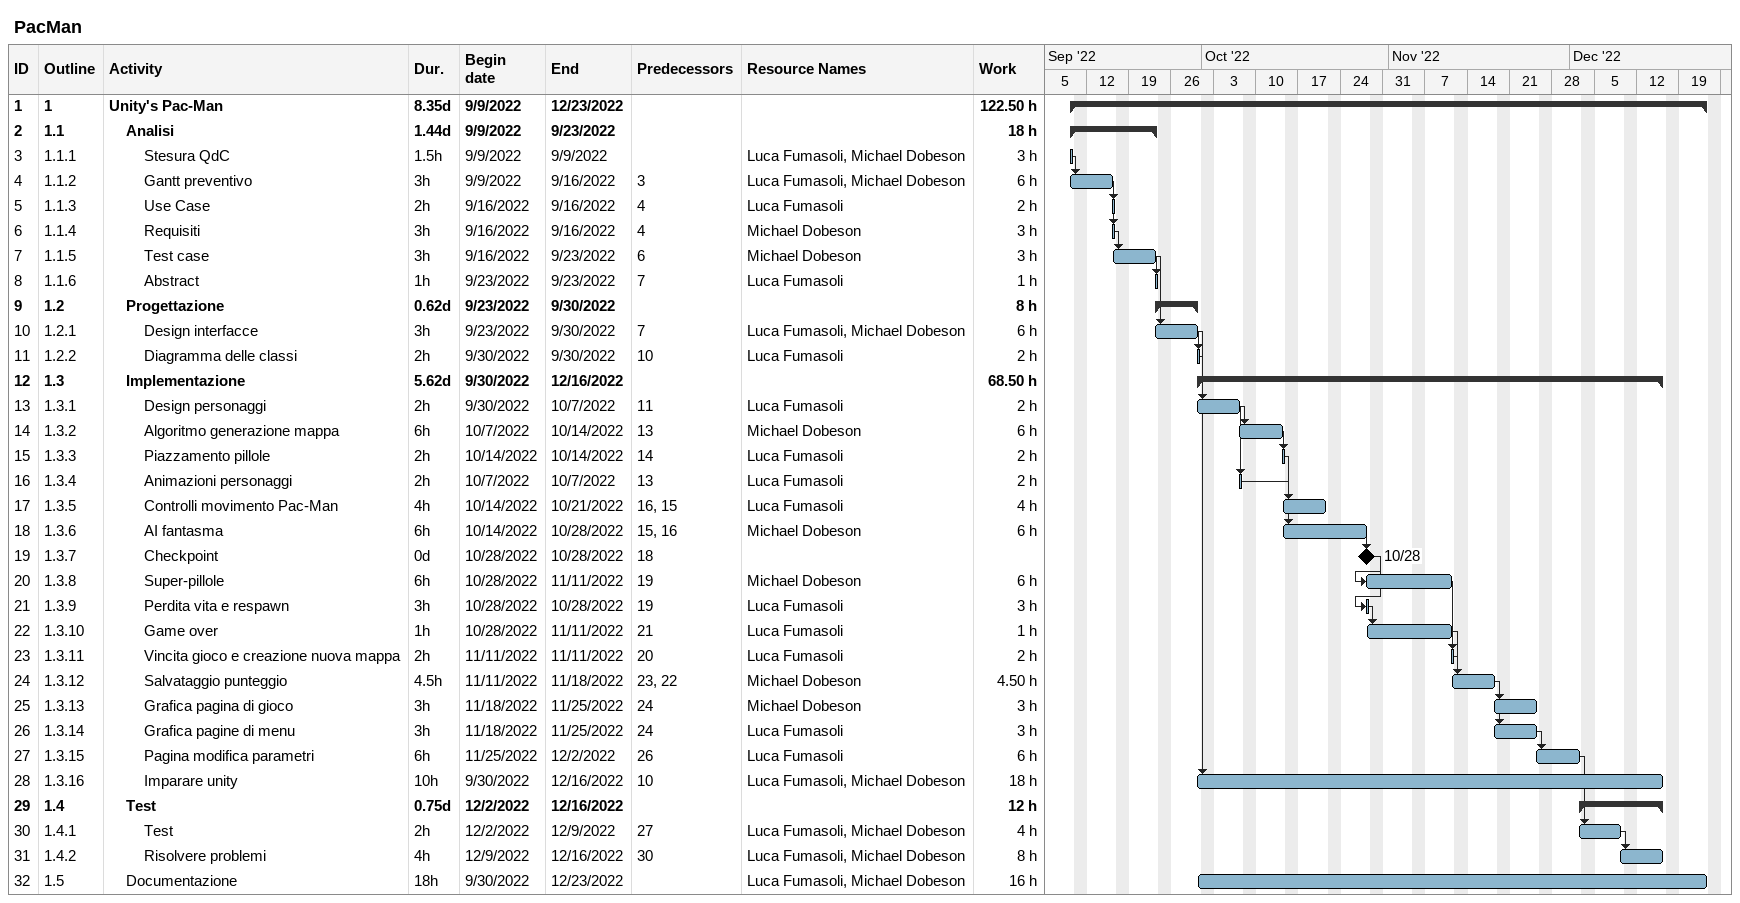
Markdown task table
PacMan

| ID | WBS | Task | Duration | Start | Finish | Predecessors | Resources | Work (h) |
|---|---|---|---|---|---|---|---|---|
| 1 | 1 | **Unity's Pac-Man** | 8.35d | 2022-09-09 | 2022-12-23 |  |  | 122.50 |
| 2 | 1.1 | **Analisi** | 1.44d | 2022-09-09 | 2022-09-23 |  |  | 18 |
| 3 | 1.1.1 | Stesura QdC | 1.5h | 2022-09-09 | 2022-09-09 |  | Luca Fumasoli, Michael Dobeson | 3 |
| 4 | 1.1.2 | Gantt preventivo | 3h | 2022-09-09 | 2022-09-16 | 3 | Luca Fumasoli, Michael Dobeson | 6 |
| 5 | 1.1.3 | Use Case | 2h | 2022-09-16 | 2022-09-16 | 4 | Luca Fumasoli | 2 |
| 6 | 1.1.4 | Requisiti | 3h | 2022-09-16 | 2022-09-16 | 4 | Michael Dobeson | 3 |
| 7 | 1.1.5 | Test case | 3h | 2022-09-16 | 2022-09-23 | 6 | Michael Dobeson | 3 |
| 8 | 1.1.6 | Abstract | 1h | 2022-09-23 | 2022-09-23 | 7 | Luca Fumasoli | 1 |
| 9 | 1.2 | **Progettazione** | 0.62d | 2022-09-23 | 2022-09-30 |  |  | 8 |
| 10 | 1.2.1 | Design interfacce | 3h | 2022-09-23 | 2022-09-30 | 7 | Luca Fumasoli, Michael Dobeson | 6 |
| 11 | 1.2.2 | Diagramma delle classi | 2h | 2022-09-30 | 2022-09-30 | 10 | Luca Fumasoli | 2 |
| 12 | 1.3 | **Implementazione** | 5.62d | 2022-09-30 | 2022-12-16 |  |  | 68.50 |
| 13 | 1.3.1 | Design personaggi | 2h | 2022-09-30 | 2022-10-07 | 11 | Luca Fumasoli | 2 |
| 14 | 1.3.2 | Algoritmo generazione mappa | 6h | 2022-10-07 | 2022-10-14 | 13 | Michael Dobeson | 6 |
| 15 | 1.3.3 | Piazzamento pillole | 2h | 2022-10-14 | 2022-10-14 | 14 | Luca Fumasoli | 2 |
| 16 | 1.3.4 | Animazioni personaggi | 2h | 2022-10-07 | 2022-10-07 | 13 | Luca Fumasoli | 2 |
| 17 | 1.3.5 | Controlli movimento Pac-Man | 4h | 2022-10-14 | 2022-10-21 | 16, 15 | Luca Fumasoli | 4 |
| 18 | 1.3.6 | AI fantasma | 6h | 2022-10-14 | 2022-10-28 | 15, 16 | Michael Dobeson | 6 |
| 19 | 1.3.7 | Checkpoint | 0d | 2022-10-28 | 2022-10-28 | 18 |  |  |
| 20 | 1.3.8 | Super-pillole | 6h | 2022-10-28 | 2022-11-11 | 19 | Michael Dobeson | 6 |
| 21 | 1.3.9 | Perdita vita e respawn | 3h | 2022-10-28 | 2022-10-28 | 19 | Luca Fumasoli | 3 |
| 22 | 1.3.10 | Game over | 1h | 2022-10-28 | 2022-11-11 | 21 | Luca Fumasoli | 1 |
| 23 | 1.3.11 | Vincita gioco e creazione nuova mappa | 2h | 2022-11-11 | 2022-11-11 | 20 | Luca Fumasoli | 2 |
| 24 | 1.3.12 | Salvataggio punteggio | 4.5h | 2022-11-11 | 2022-11-18 | 23, 22 | Michael Dobeson | 4.50 |
| 25 | 1.3.13 | Grafica pagina di gioco | 3h | 2022-11-18 | 2022-11-25 | 24 | Michael Dobeson | 3 |
| 26 | 1.3.14 | Grafica pagine di menu | 3h | 2022-11-18 | 2022-11-25 | 24 | Luca Fumasoli | 3 |
| 27 | 1.3.15 | Pagina modifica parametri | 6h | 2022-11-25 | 2022-12-02 | 26 | Luca Fumasoli | 6 |
| 28 | 1.3.16 | Imparare unity | 10h | 2022-09-30 | 2022-12-16 | 10 | Luca Fumasoli, Michael Dobeson | 18 |
| 29 | 1.4 | **Test** | 0.75d | 2022-12-02 | 2022-12-16 |  |  | 12 |
| 30 | 1.4.1 | Test | 2h | 2022-12-02 | 2022-12-09 | 27 | Luca Fumasoli, Michael Dobeson | 4 |
| 31 | 1.4.2 | Risolvere problemi | 4h | 2022-12-09 | 2022-12-16 | 30 | Luca Fumasoli, Michael Dobeson | 8 |
| 32 | 1.5 | Documentazione | 18h | 2022-09-30 | 2022-12-23 |  | Luca Fumasoli, Michael Dobeson | 16 |
